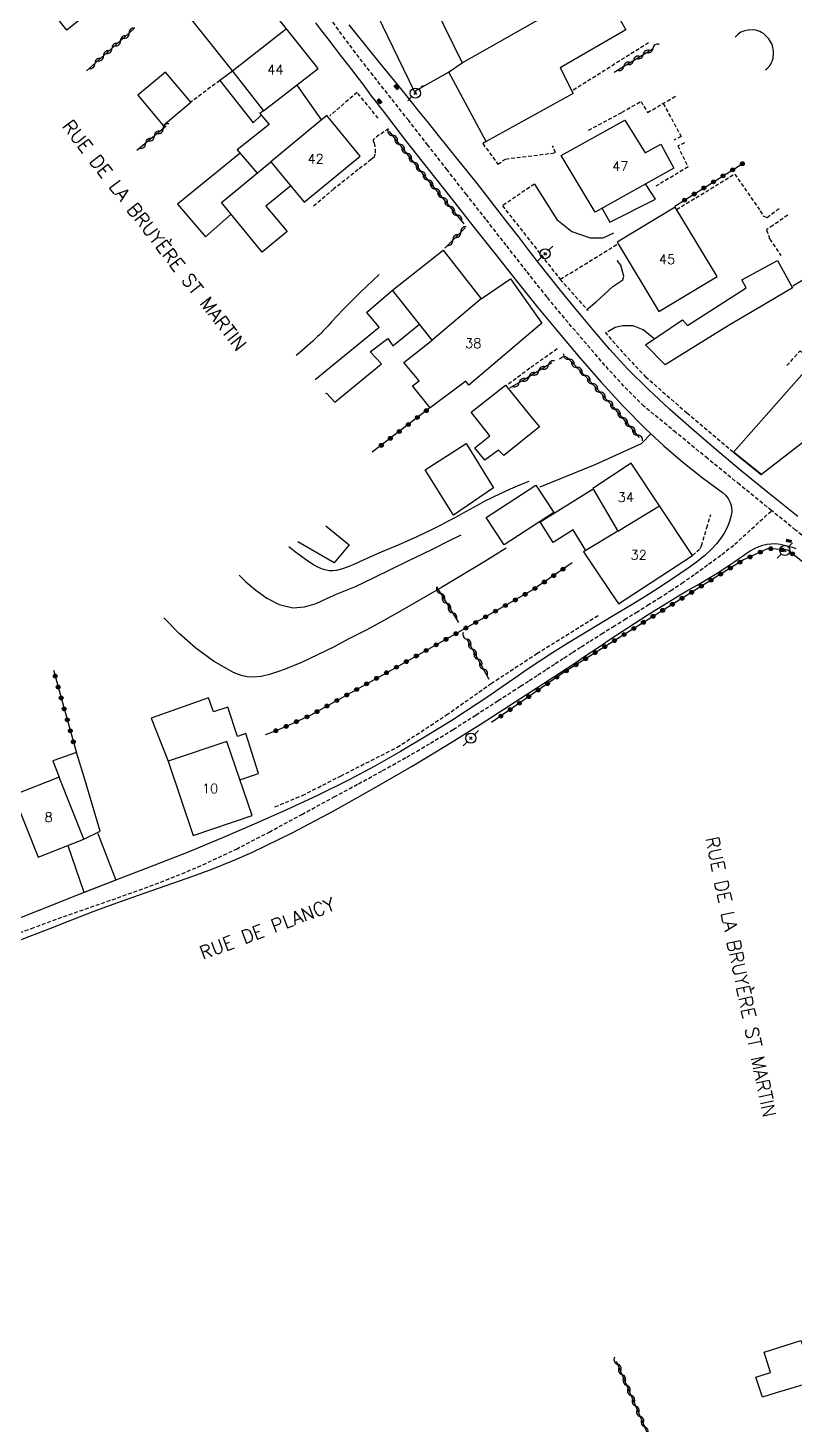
# Model space of a CAD drawing. Header units: millimetres. Extents: x 176000 to 177001, y 163000 to 164001.
# Drawn here: x 176495.6 to 176596.7, y 163298.6 to 163482.8 of the extents above; entities that cross this region are included whole.
import ezdxf
from ezdxf.enums import TextEntityAlignment as Align

# ---------------------------------------------------------------- set-up
doc = ezdxf.new("R2010")
doc.units = ezdxf.units.MM
doc.linetypes.add('DASHED', pattern=[0.75, 0.5, -0.25])
doc.layers.get('0').update_dxf_attribs({"linetype": 'CONTINUOUS'})
for name, color, linetype in [('W0001', 6, 'DASHED'), ('W0008', 7, 'CONTINUOUS'), ('W0014', 7, 'CONTINUOUS'), ('W0017', 7, 'CONTINUOUS'), ('W0101', 7, 'CONTINUOUS'), ('W0104', 1, 'CONTINUOUS'), ('W0112', 1, 'DASHED'), ('W0211', 2, 'CONTINUOUS'), ('W0214', 2, 'CONTINUOUS'), ('W0300', 7, 'CONTINUOUS'), ('W0310', 3, 'CONTINUOUS'), ('W0323', 7, 'CONTINUOUS'), ('W0401', 7, 'CONTINUOUS'), ('W0473', 7, 'CONTINUOUS'), ('W0515', 5, 'CONTINUOUS'), ('W0989', 7, 'CONTINUOUS'), ('W0991', 7, 'CONTINUOUS'), ('W1102', 7, 'CONTINUOUS')]:
    doc.layers.add(name, color=color, linetype=linetype)
doc.styles.get("Standard").update_dxf_attribs({"font": 'romans.shx', "width": 0.85})

# ---------------------------------------------------------------- blocks, each defined once
blk = doc.blocks.new('T473')
for p, q in [((-0.166667, 0.166667), (0.166667, -0.166667)), ((-0.166667, -0.166667), (0.166667, 0.166667)), ((0.500001, 0.500001), (1.000002, 1.000002)), ((-1.000002, -1.000002), (-0.500001, -0.500001))]:
    blk.add_line(p, q)
blk.add_ellipse((0, 0), major_axis=(0.471405, 0.471405), ratio=1, start_param=5.4977871438, end_param=11.780972451)
blk = doc.blocks.new('T401')
for p, q in [((-0.3, 0.3), (0, 0.3)), ((-0.3, -0.25), (-0.3, 0.3)), ((-0.3, 0.15), (0, 0.15)), ((-0.3, 0), (0, 0)), ((0, 0.3), (0, -0.25)), ((-0.3, -0.15), (0, -0.15)), ((-0.3, -0.25), (-0.3, -0.3)), ((-0.3, -0.3), (0, -0.3)), ((0, -0.3), (0, -0.25))]:
    blk.add_line(p, q)
blk = doc.blocks.new('t310o')
at = {"color": 0, "linetype": 'Continuous'}
for centre, start, end in [((-0.5, 0.38), 216.8699, 323.1304), ((0.5, -0.37), 36.8699, 143.1303)]:
    blk.add_arc(centre, 0.625, start, end, dxfattribs=at)
blk = doc.blocks.new('t323o')
at = {"color": 0, "linetype": 'Continuous'}
for radius in [0.25, 0.15]:
    blk.add_circle((0, 0), radius, dxfattribs=at)

msp = doc.modelspace()

# ---------------------------------------------------------------- linework, layer by layer
at = {"layer": 'W0001'}
for points in [[(176593.59, 163419.17), (176589.38, 163422.6), (176585.17, 163426.03), (176580.97, 163429.48), (176576.77, 163432.94), (176574.14, 163435.58), (176571.63, 163438.33), (176569.19, 163441.15), (176566.77, 163443.98), (176564, 163447.33), (176561.3, 163450.74), (176558.62, 163454.16), (176555.94, 163457.59), (176553.39, 163460.84), (176550.84, 163464.1), (176548.3, 163467.36), (176545.76, 163470.62), (176543.42, 163473.59), (176541.07, 163476.56), (176538.75, 163479.54), (176536.49, 163482.57), (176533.6, 163486.62)], [(176493.08, 163362.97), (176496.03, 163364.08), (176498.86, 163365.12), (176501.7, 163366.13), (176504.55, 163367.12), (176507.39, 163368.11), (176510.24, 163369.12), (176513.06, 163370.18), (176515.87, 163371.29), (176518.65, 163372.47), (176523.06, 163374.54), (176527.39, 163376.78), (176531.68, 163379.1), (176535.95, 163381.42), (176539.15, 163383.14), (176542.33, 163384.89), (176545.5, 163386.66), (176548.63, 163388.49), (176551.64, 163390.32), (176554.61, 163392.21), (176557.56, 163394.12), (176560.51, 163396.02), (176561.66, 163396.76), (176562.8, 163397.5), (176563.94, 163398.24), (176565.09, 163398.99), (176566.23, 163399.73), (176567.37, 163400.48), (176568.51, 163401.22), (176569.66, 163401.96), (176571.17, 163402.91), (176572.69, 163403.86), (176574.21, 163404.8), (176575.74, 163405.73), (176577.26, 163406.68), (176578.77, 163407.63), (176580.28, 163408.61), (176581.76, 163409.6), (176583.54, 163410.84), (176585.3, 163412.1), (176587.03, 163413.4), (176588.74, 163414.73), (176593.59, 163419.17)], [(176633.79, 163384.11), (176632.36, 163386.63), (176630.66, 163388.98), (176628.7, 163391.12), (176626.52, 163393.03), (176624.3, 163395.04), (176621.93, 163396.89), (176619.53, 163398.66), (176617.16, 163400.47), (176615.8, 163401.54), (176614.44, 163402.6), (176613.08, 163403.67), (176611.72, 163404.73), (176610.36, 163405.79), (176609, 163406.86), (176607.65, 163407.92), (176606.29, 163408.99), (176603.11, 163411.52), (176599.93, 163414.06), (176596.76, 163416.61), (176593.59, 163419.17)]]:
    msp.add_lwpolyline(points, dxfattribs=at)
at = {"layer": 'W0008'}
for points in [[(176587.1, 163421.6), (176587.53, 163421.21), (176587.89, 163420.75), (176588.15, 163420.23), (176588.3, 163419.67), (176588.35, 163419.01), (176588.24, 163418.36), (176588.05, 163417.74), (176587.82, 163417.15), (176587.41, 163416.32), (176586.91, 163415.53), (176586.34, 163414.8), (176585.73, 163414.11), (176584.75, 163413.19), (176583.7, 163412.37), (176582.61, 163411.6), (176581.52, 163410.85), (176579.47, 163409.46), (176577.39, 163408.13), (176575.29, 163406.83), (176573.17, 163405.56), (176571.04, 163404.3), (176568.92, 163403.03), (176566.81, 163401.74), (176564.73, 163400.42), (176563.05, 163399.32), (176561.39, 163398.2), (176559.74, 163397.07), (176558.1, 163395.93), (176556.45, 163394.8), (176554.79, 163393.67), (176553.12, 163392.57), (176551.43, 163391.49), (176548.08, 163389.43), (176544.7, 163387.42), (176541.29, 163385.48), (176537.82, 163383.63), (176533.73, 163381.59), (176529.59, 163379.67), (176525.41, 163377.82), (176521.22, 163376.01), (176516.71, 163374.14), (176512.16, 163372.35), (176507.61, 163370.6), (176503.06, 163368.83), (176497.03, 163366.45), (176491, 163364.07)], [(176493.02, 163361.93), (176495.81, 163363.03), (176498.59, 163364.12), (176501.38, 163365.21), (176504.17, 163366.28), (176506.79, 163367.25), (176509.42, 163368.19), (176512.06, 163369.1), (176514.69, 163370.02), (176517.32, 163370.96), (176519.94, 163371.94), (176522.54, 163372.97), (176525.1, 163374.09), (176530.51, 163376.7), (176535.8, 163379.52), (176541.02, 163382.48), (176546.21, 163385.49), (176550.78, 163388.23), (176555.31, 163391.07), (176559.8, 163393.96), (176564.28, 163396.85), (176565.9, 163397.91), (176567.51, 163398.97), (176569.12, 163400.05), (176570.73, 163401.13), (176572.33, 163402.2), (176573.94, 163403.27), (176575.56, 163404.33), (176577.19, 163405.37), (176578.49, 163406.19), (176579.81, 163406.99), (176581.12, 163407.78), (176582.44, 163408.57), (176583.77, 163409.36), (176585.09, 163410.15), (176586.4, 163410.94), (176587.71, 163411.75), (176588.23, 163412.09), (176588.74, 163412.45), (176589.24, 163412.81), (176589.74, 163413.18), (176590.25, 163413.53), (176590.78, 163413.87), (176591.33, 163414.17), (176591.9, 163414.42), (176592.42, 163414.6), (176592.96, 163414.73), (176593.5, 163414.81), (176594.05, 163414.83), (176594.4, 163414.81), (176594.74, 163414.74), (176595.07, 163414.65), (176595.41, 163414.57), (176595.58, 163414.53), (176595.76, 163414.49), (176595.94, 163414.45), (176596.12, 163414.4), (176596.29, 163414.36), (176596.46, 163414.31), (176596.63, 163414.25), (176596.8, 163414.17)]]:
    msp.add_lwpolyline(points, dxfattribs=at)
at = {"layer": 'W0014'}
for points in [[(176533.47, 163483.52), (176534.29, 163482.44), (176535.11, 163481.38), (176535.93, 163480.31), (176536.75, 163479.25), (176537.57, 163478.18), (176538.39, 163477.11), (176538.89, 163476.45), (176539.39, 163475.79), (176539.89, 163475.13), (176540.38, 163474.47), (176540.88, 163473.8), (176541.38, 163473.15), (176541.89, 163472.49), (176542.39, 163471.83), (176545.36, 163468), (176548.35, 163464.18), (176551.36, 163460.37), (176554.37, 163456.57), (176557.15, 163453.05), (176559.92, 163449.52), (176562.72, 163446.01), (176565.58, 163442.56), (176568.33, 163439.33), (176571.11, 163436.11), (176573.97, 163432.97), (176576.97, 163429.95), (176579.39, 163427.72), (176581.88, 163425.58), (176584.46, 163423.53), (176587.11, 163421.58)], [(176597.05, 163418.38), (176593.3, 163421.37), (176589.58, 163424.4), (176585.92, 163427.5), (176583.02, 163430.02), (176580.15, 163432.56), (176577.34, 163435.17), (176574.61, 163437.88), (176572.27, 163440.42), (176570.03, 163443.04), (176567.84, 163445.71), (176565.66, 163448.38), (176564.28, 163450.09), (176562.91, 163451.82), (176561.56, 163453.56), (176560.22, 163455.3), (176558.88, 163457.04), (176557.53, 163458.79), (176556.18, 163460.53), (176554.82, 163462.26), (176553.55, 163463.86), (176552.26, 163465.47), (176550.98, 163467.07), (176549.69, 163468.66), (176548.4, 163470.26), (176547.11, 163471.86), (176545.82, 163473.46), (176544.54, 163475.06), (176542.33, 163477.78), (176540.1, 163480.49), (176537.91, 163483.22)]]:
    msp.add_lwpolyline(points, dxfattribs=at)
at = {"layer": 'W0017'}
for points in [[(176562.33, 163462.23), (176565.27, 163457.55), (176567.25, 163455.98), (176569.66, 163455.13), (176571.4, 163455.16), (176572.81, 163455.79)], [(176569.22, 163445.66), (176570.49, 163446.69), (176572.66, 163448.72), (176574, 163449.61), (176574.14, 163450.07), (176573.74, 163451.55), (176573.26, 163452.15)], [(176578.07, 163441.85), (176576.67, 163443), (176575.33, 163443.52), (176573.94, 163443.55), (176572.99, 163443.31), (176572.01, 163442.73)], [(176563.09, 163422.31), (176570.34, 163425.24), (176576.44, 163428.02), (176577.71, 163429.33)], [(176504.77, 163376.6), (176507.17, 163370.44), (176503.01, 163368.8), (176500.89, 163374.98)]]:
    msp.add_lwpolyline(points, dxfattribs=at)
at = {"layer": 'W0101'}
for points in [[(176499.09, 163501.64), (176508.96, 163489.23), (176500.72, 163482.55), (176496.43, 163487.98)], [(176550.2, 163494.15), (176557.37, 163497.68), (176559.4, 163493.46), (176547.98, 163488.12), (176552.8, 163478.23)], [(176525.26, 163488.26), (176522.95, 163486.45), (176519.6, 163490.75), (176514.7, 163486.98), (176522.52, 163477.12)], [(176529.67, 163482.72), (176525.26, 163488.26)], [(176546.51, 163474.44), (176539.54, 163488.91)], [(176533.84, 163477.47), (176529.67, 163482.72)], [(176522.52, 163477.12), (176526.64, 163471.91), (176533.84, 163477.47)], [(176551.03, 163477.01), (176552.8, 163478.23)], [(176551.04, 163477), (176546.51, 163474.44)], [(176555.31, 163447.09), (176559.18, 163449.75)], [(176559.18, 163449.75), (176563.33, 163443.88)], [(176555.34, 163447.14), (176548.84, 163441.64)], [(176563.33, 163443.88), (176553.7, 163435.73), (176553.29, 163436.23), (176548.58, 163432.73), (176546.28, 163435.61), (176547.13, 163436.3), (176545.11, 163438.71), (176548.84, 163441.64)], [(176588.59, 163426.89), (176597.9, 163437.43), (176601.4, 163434.79), (176602.04, 163435.45), (176611.42, 163428.93), (176606.98, 163422.19), (176597.93, 163428.31), (176592.27, 163423.92)], [(176592.27, 163423.92), (176588.59, 163426.89)], [(176575.08, 163425.42), (176570.05, 163422.07), (176573.31, 163416.47)], [(176578.81, 163419.8), (176575.08, 163425.42)], [(176573.42, 163406.87), (176583.16, 163413.23), (176578.81, 163419.8)], [(176573.31, 163416.47), (176568.8, 163413.72), (176573.42, 163406.87)], [(176525.11, 163378.95), (176521.79, 163388.74), (176514.06, 163386.12)], [(176514.06, 163386.12), (176517.37, 163376.33)], [(176517.37, 163376.33), (176525.11, 163378.95)]]:
    msp.add_lwpolyline(points, dxfattribs=at)
for points in [[(176534.99, 163471.26), (176527.61, 163465.19), (176531.99, 163459.86), (176539.37, 163465.93)], [(176570.36, 163458.52), (176565.88, 163466.02), (176574.26, 163470.68), (176576.93, 163466.35), (176578.98, 163467.51), (176580.7, 163464.35)], [(176573.24, 163454.58), (176578.75, 163445.43), (176586.4, 163450.05), (176580.88, 163459.19)], [(176493.68, 163381.64), (176496.93, 163373.46), (176502.93, 163375.85), (176499.68, 163384.02)]]:
    msp.add_lwpolyline(points, close=True, dxfattribs=at)
at = {"layer": 'W0104'}
for points in [[(176552.8, 163478.23), (176562.42, 163483.67), (176571.41, 163487.85), (176574.4, 163482.57), (176565.73, 163477.56), (176567.45, 163474.2), (176555.99, 163467.84), (176551.04, 163477)], [(176552.8, 163478.23), (176562.42, 163483.67), (176571.41, 163487.85), (176574.4, 163482.57), (176565.73, 163477.56), (176567.45, 163474.2), (176555.99, 163467.84), (176551.04, 163477)], [(176522.52, 163477.12), (176520.86, 163475.9), (176525.26, 163470.32), (176526.33, 163471.33)], [(176551.03, 163477.01), (176552.8, 163478.23)], [(176531.02, 163475.29), (176534.28, 163470.68)], [(176526.64, 163471.91), (176526.16, 163471.56), (176527.39, 163470.1), (176523.16, 163466.77), (176525.79, 163463.69)], [(176523.57, 163466.29), (176515.31, 163459.59), (176518.96, 163455.27), (176522.35, 163458.25)], [(176530.21, 163462.02), (176526.95, 163459.31), (176529.74, 163455.96), (176526.43, 163453.24), (176521.09, 163459.79), (176527.61, 163465.19)], [(176571.26, 163459.02), (176572.26, 163457.23), (176578.28, 163460.24), (176576.98, 163462.25)], [(176548.84, 163441.64), (176543.65, 163448.25), (176550.3, 163453.51), (176555.31, 163447.09)], [(176540.21, 163445.32), (176543.65, 163448.25)], [(176540.21, 163445.32), (176541.89, 163443.33), (176533.43, 163436.42)], [(176534.85, 163434.62), (176534.93, 163434.68), (176536.04, 163433.46), (176542.17, 163438.51), (176540.68, 163440.1), (176543.03, 163441.89), (176543.68, 163440.91), (176547.18, 163443.75)], [(176588.59, 163426.89), (176592.27, 163423.91)], [(176569.12, 163413.92), (176567.43, 163416.63), (176564.82, 163414.96), (176563.11, 163417.68), (176570.06, 163422.05)], [(176534.82, 163417.15), (176537.9, 163414.65), (176535.95, 163412.28), (176531.14, 163415.06)], [(176523.5, 163383.68), (176525.95, 163384.5), (176524.28, 163389.76), (176523.22, 163389.38), (176521.92, 163393.27), (176520.03, 163392.62), (176519.39, 163394.48), (176511.82, 163391.78), (176514.06, 163386.12)], [(176502.93, 163375.85), (176505.08, 163376.91), (176503.01, 163384.02), (176501.97, 163387.28), (176498.84, 163386.19), (176499.68, 163384.02)]]:
    msp.add_lwpolyline(points, dxfattribs=at)
for points in [[(176513.4, 163469.98), (176517.03, 163473.02), (176513.7, 163476.99), (176510.07, 163473.95)], [(176576.96, 163441.04), (176581.84, 163444.33), (176582.53, 163443.59), (176590.26, 163448.53), (176589.67, 163449.61), (176594.38, 163452.16), (176596.34, 163448.53), (176591.83, 163445.87), (176591.84, 163445.89), (176588.01, 163443.61), (176579.55, 163438.41)], [(176558.52, 163435.71), (176562.03, 163431.38), (176562.02, 163431.38), (176563.02, 163430.24), (176558.32, 163426.43), (176557.6, 163427.15), (176555.8, 163425.83), (176554.46, 163427.47), (176556.46, 163429.02), (176554.01, 163432.14)], [(176553.33, 163428.01), (176556.93, 163422.17), (176551.68, 163418.57), (176547.94, 163424.54)], [(176564.9, 163418.93), (176558.35, 163414.64), (176555.99, 163418.25), (176562.54, 163422.54)], [(176608.76, 163307.14), (176594.18, 163302.83), (176592.41, 163302.24), (176591.53, 163304.91), (176593.46, 163305.49), (176593.45, 163305.49), (176592.6, 163308.18), (176597.47, 163309.71), (176598.33, 163307.51), (176600.78, 163308.3), (176599.98, 163311.07), (176607.07, 163313.02)]]:
    msp.add_lwpolyline(points, close=True, dxfattribs=at)
at = {"layer": 'W0112'}
for points in [[(176577.39, 163480.87), (176567.29, 163474.51)], [(176520.86, 163475.9), (176517.03, 163473.02)], [(176541.75, 163470.91), (176538.96, 163474.32), (176535.35, 163471.23)], [(176569.46, 163469.34), (176573.88, 163471.7), (176576.39, 163473.14), (176577.24, 163471.67), (176581.11, 163473.93)], [(176579.32, 163472.88), (176581.67, 163468.49), (176580.72, 163468.04)], [(176543.11, 163469.53), (176541.88, 163468.71), (176541.31, 163468.27), (176541.08, 163468.05), (176541.07, 163467.94), (176541.21, 163467.62), (176541.35, 163466.82), (176541.32, 163466.19), (176541.19, 163465.79), (176540.83, 163465.46), (176539.11, 163464.15), (176535.9, 163461.59), (176533.04, 163459.15)], [(176555.99, 163467.84), (176555.52, 163467.57), (176557.53, 163464.86), (176558.52, 163465.54), (176565.13, 163466.37), (176564.73, 163467.29)], [(176582.12, 163467.67), (176581.23, 163467.27), (176582.58, 163464.49), (176578.35, 163461.96)], [(176581.07, 163458.88), (176588.74, 163463.56), (176592.1, 163458.71), (176592.53, 163457.99), (176593, 163457.83), (176594.67, 163459.09)], [(176562.33, 163462.23), (176558.12, 163459.38), (176565.73, 163449.68), (176573.21, 163454.26)], [(176595.72, 163458.14), (176593.78, 163456.77), (176592.92, 163456.21), (176593.35, 163454.98), (176594.82, 163452.81)], [(176565.72, 163449.67), (176569.41, 163445.55)], [(176571.64, 163442.69), (176574.13, 163439.85), (176576.98, 163436.83), (176582.42, 163432.07), (176588.47, 163426.97)], [(176565.33, 163440.5), (176561.73, 163437.94), (176558.63, 163435.64)], [(176595.62, 163438.29), (176597.36, 163440.26), (176604.04, 163435.39), (176608.32, 163433.08), (176609.64, 163433.46), (176617.23, 163428.38)], [(176583.18, 163413.25), (176584.16, 163414.16), (176584.37, 163414.54), (176585.05, 163416.92), (176585.57, 163418.65)], [(176528.13, 163380.11), (176531.76, 163381.61), (176536.79, 163384.17), (176544.25, 163387.96), (176550.74, 163392.22), (176556.62, 163396.37), (176556.63, 163396.37), (176562.66, 163400.31), (176570.85, 163405.43)]]:
    msp.add_lwpolyline(points, dxfattribs=at)
at = {"layer": 'W0211'}
msp.add_lwpolyline([(176561.61, 163423.02), (176560.37, 163422.52), (176559.14, 163421.99), (176557.91, 163421.43), (176556.7, 163420.86), (176555.73, 163420.37), (176554.77, 163419.86), (176553.82, 163419.34), (176552.87, 163418.81), (176551.92, 163418.28), (176550.97, 163417.76), (176550.01, 163417.25), (176549.03, 163416.76), (176546.76, 163415.69), (176544.45, 163414.67), (176542.14, 163413.68), (176539.83, 163412.68), (176539.18, 163412.38), (176538.53, 163412.08), (176537.87, 163411.79), (176537.18, 163411.55), (176536.72, 163411.41), (176536.25, 163411.29), (176535.77, 163411.21), (176535.27, 163411.23), (176534.55, 163411.39), (176533.87, 163411.68), (176533.23, 163412.04), (176532.62, 163412.42), (176530.84, 163413.67), (176529.97, 163414.39)], dxfattribs=at)
at = {"layer": 'W0214'}
msp.add_lwpolyline([(176558.62, 163414.21), (176555.79, 163412.46), (176552.94, 163410.73), (176550.07, 163409.02), (176547.19, 163407.35), (176544.89, 163406.03), (176542.58, 163404.73), (176540.25, 163403.47), (176537.89, 163402.24), (176535.83, 163401.18), (176533.76, 163400.13), (176531.65, 163399.14), (176529.49, 163398.28), (176528.46, 163397.91), (176527.41, 163397.55), (176526.33, 163397.29), (176525.21, 163397.2), (176524.53, 163397.25), (176523.85, 163397.39), (176523.21, 163397.6), (176522.58, 163397.88), (176520.05, 163399.32), (176517.69, 163401.04), (176515.51, 163402.96), (176513.48, 163405.03)], dxfattribs=at)
at = {"layer": 'W0300'}
for points in [[(176541.87, 163450.29), (176541.04, 163449.53), (176540.23, 163448.76), (176539.42, 163447.98), (176538.62, 163447.19), (176537.86, 163446.42), (176537.1, 163445.63), (176536.35, 163444.84), (176535.59, 163444.05), (176535.36, 163443.81), (176535.14, 163443.56), (176534.91, 163443.32), (176534.68, 163443.07), (176534.45, 163442.83), (176534.22, 163442.59), (176533.99, 163442.35), (176533.75, 163442.12), (176533.11, 163441.52), (176532.45, 163440.93), (176531.78, 163440.35), (176531.1, 163439.78), (176530.91, 163439.62)], [(176523.4, 163410.66), (176524.28, 163409.77), (176525.62, 163408.66), (176527.07, 163407.62), (176528.69, 163406.8), (176530.47, 163406.37), (176532.05, 163406.46), (176533.56, 163406.94), (176534.97, 163407.59), (176536.32, 163408.18), (176538.74, 163409.18), (176541.11, 163410.29), (176543.46, 163411.44), (176545.8, 163412.58), (176547.53, 163413.42), (176549.25, 163414.27), (176550.96, 163415.13), (176552.67, 163415.99)]]:
    msp.add_lwpolyline(points, dxfattribs=at)
at = {"layer": 'W0310'}
for points in [[(176509.54, 163482.7), (176503.28, 163477.15)], [(176572.85, 163476.98), (176577.98, 163480.13)], [(176513.78, 163469.86), (176509.94, 163466.65)], [(176553.09, 163456.98), (176547.7, 163463.52), (176543.23, 163469.18)], [(176550.51, 163453.79), (176551.78, 163455.04), (176553.22, 163456.48)], [(176602.35, 163452.38), (176596.39, 163448.75)], [(176564.61, 163438.65), (176561.11, 163436.5), (176559.03, 163435.3)], [(176576.2, 163428.8), (176572.76, 163432.83), (176569, 163437.01), (176566.67, 163439.36), (176566.38, 163439.49), (176566.05, 163439.41), (176565.79, 163439.23), (176565.59, 163439.13)], [(176549.43, 163409.12), (176552.32, 163404.41)], [(176553.38, 163402.32), (176556.34, 163396.96)], [(176643.95, 163293.58), (176613.88, 163284.34), (176591.37, 163277.71), (176586.16, 163276.24), (176584.76, 163276.03), (176583.44, 163278.1), (176581.29, 163285.26), (176578.8, 163293.63), (176576.83, 163298.44), (176573.14, 163306.96)]]:
    msp.add_lwpolyline(points, dxfattribs=at)
at = {"layer": 'W0323'}
for points in [[(176580.85, 163459.32), (176589.94, 163465.05)], [(176548.49, 163432.67), (176540.96, 163426.87)], [(176627, 163378.54), (176629.57, 163380.58), (176631.32, 163382.09), (176630.68, 163383.24), (176628.42, 163386.81), (176622.92, 163392.09), (176611.61, 163401.27), (176599, 163411.38), (176595.73, 163413.94), (176593.16, 163414.18), (176589.89, 163412.66), (176578.81, 163405.75), (176565.97, 163397.68), (176556.67, 163391.21)], [(176567.33, 163412.28), (176562.12, 163408.71), (176553.12, 163403.58), (176543.39, 163398.1), (176532.86, 163392.21), (176529.42, 163390.62), (176527.46, 163389.81), (176526.84, 163389.59)], [(176498.94, 163398.15), (176501.96, 163387.23)]]:
    msp.add_lwpolyline(points, dxfattribs=at)
at = {"layer": 'W0515'}
for points in [[(176589.55, 163482.26), (176589.18, 163482.01), (176588.86, 163481.69), (176588.79, 163481.59)], [(176592.8, 163477.29), (176592.98, 163477.45), (176593.28, 163477.76), (176593.4, 163477.91), (176593.51, 163478.07), (176593.6, 163478.25), (176593.68, 163478.43), (176593.72, 163478.56), (176593.76, 163478.7), (176593.79, 163478.85), (176593.81, 163478.99), (176593.82, 163479.13), (176593.84, 163479.27), (176593.84, 163479.42), (176593.85, 163479.56), (176593.84, 163479.8), (176593.82, 163480.04), (176593.78, 163480.27), (176593.71, 163480.51), (176593.62, 163480.74), (176593.5, 163480.96), (176593.37, 163481.17), (176593.22, 163481.37), (176593.07, 163481.57), (176592.9, 163481.75), (176592.71, 163481.92), (176592.51, 163482.08), (176592.28, 163482.22), (176592.04, 163482.35), (176591.78, 163482.45), (176591.51, 163482.52), (176591.02, 163482.56), (176590.52, 163482.54), (176590.02, 163482.45), (176589.55, 163482.26)]]:
    msp.add_lwpolyline(points, dxfattribs=at)
at = {"layer": 'W1102'}
for points in [[(176529.67, 163482.72), (176522.52, 163477.12)], [(176573.31, 163416.47), (176578.81, 163419.8)]]:
    msp.add_lwpolyline(points, dxfattribs=at)

# ---------------------------------------------------------------- block references
at = {"layer": 'W0310'}
for p, rotation in [((176508.9, 163482.13), 221.526606943246), ((176506.65, 163480.14), 221.526606943246), ((176507.78, 163481.13), 221.526606943246), ((176577.96, 163480.12), 31.5082056112482), ((176504.41, 163478.15), 221.526606943246), ((176505.53, 163479.14), 221.526606943246), ((176575.4, 163478.55), 31.5082056112482), ((176576.68, 163479.33), 31.5082056112482), ((176574.13, 163477.76), 31.5082056112482), ((176513.39, 163469.54), 219.9382042987295), ((176511.09, 163467.61), 219.9382042987295), ((176512.24, 163468.57), 219.9382042987295), ((176543.65, 163468.64), 128.2921345353836), ((176544.58, 163467.47), 128.2921345353836), ((176545.51, 163466.29), 128.2921345353836), ((176546.44, 163465.11), 128.2921345353836), ((176547.37, 163463.93), 128.2921345353836), ((176548.32, 163462.77), 129.5000818842858), ((176549.27, 163461.61), 129.5000818842858), ((176550.23, 163460.45), 129.5000818842858), ((176551.18, 163459.3), 129.5000818842858), ((176552.13, 163458.14), 129.5000818842858), ((176552.64, 163455.9), 44.96010043839039), ((176551.58, 163454.84), 44.68219782617371), ((176564.18, 163438.38), 211.5590966673624), ((176566.88, 163439.14), 134.8160852257516), ((176567.94, 163438.07), 134.8160852257516), ((176560.33, 163436.05), 209.9935670439183), ((176561.62, 163436.81), 211.5590966673624), ((176562.9, 163437.6), 211.5590966673624), ((176569, 163437.01), 132.0091718637637), ((176570, 163435.89), 132.0091718637637), ((176571.01, 163434.78), 132.0091718637637), ((176572.01, 163433.67), 132.0091718637637), ((176573.01, 163432.54), 130.4651334976662), ((176573.98, 163431.4), 130.4651334976662), ((176574.95, 163430.26), 130.4651334976662), ((176575.93, 163429.12), 130.4651334976662), ((176549.97, 163408.24), 301.4954267584222), ((176550.75, 163406.96), 301.4954267584222), ((176551.53, 163405.69), 301.4954267584222), ((176553.44, 163402.21), 298.9419388991113), ((176554.16, 163400.9), 298.9419388991113), ((176554.89, 163399.58), 298.9419388991113), ((176555.62, 163398.27), 298.9419388991113), ((176573.3, 163306.6), 113.3824664597294), ((176573.89, 163305.22), 113.3824664597294), ((176574.49, 163303.85), 113.3824664597294), ((176575.08, 163302.47), 113.3824664597294), ((176575.68, 163301.09), 113.3824664597294), ((176576.27, 163299.71), 113.3824664597294), ((176576.87, 163298.34), 112.3681492395146)]:
    msp.add_blockref('t310o', p, dxfattribs=dict(at, rotation=rotation))
at = {"layer": 'W0323'}
for p, rotation in [((176588.47, 163464.12), 32.21962982771601), ((176589.74, 163464.92), 32.21962982771601), ((176585.93, 163462.52), 32.21962982771601), ((176587.2, 163463.32), 32.21962982771601), ((176582.12, 163460.12), 32.21962982771601), ((176583.39, 163460.92), 32.21962982771601), ((176584.66, 163461.72), 32.21962982771601), ((176546.9, 163431.44), 217.6237459788049), ((176548.09, 163432.36), 217.6237459788049), ((176544.53, 163429.61), 217.6237459788049), ((176545.72, 163430.53), 217.6237459788049), ((176542.15, 163427.78), 217.6237459788049), ((176543.34, 163428.7), 217.6237459788049), ((176593.5, 163414.15), 174.5428678432568), ((176589.43, 163412.37), 211.9324080199434), ((176590.75, 163413.06), 204.9764820060145), ((176592.11, 163413.7), 204.9764820060145), ((176595, 163414.01), 174.5428678432568), ((176596.33, 163413.47), 142.0220209801655), ((176564.88, 163410.6), 214.450541739797), ((176566.11, 163411.45), 214.450541739797), ((176586.88, 163410.78), 211.9324080199434), ((176588.15, 163411.58), 211.9324080199434), ((176562.4, 163408.9), 214.450541739797), ((176563.64, 163409.75), 214.450541739797), ((176584.33, 163409.2), 211.9324080199434), ((176585.61, 163409.99), 211.9324080199434), ((176559.81, 163407.39), 209.6886626036512), ((176561.12, 163408.13), 209.6886626036512), ((176580.52, 163406.82), 211.9324080199434), ((176581.79, 163407.61), 211.9324080199434), ((176583.06, 163408.4), 211.9324080199434), ((176555.9, 163405.16), 209.6886626036512), ((176557.21, 163405.91), 209.6886626036512), ((176558.51, 163406.65), 209.6886626036512), ((176577.97, 163405.23), 212.1648192683016), ((176579.24, 163406.02), 211.9324080199434), ((176553.3, 163403.68), 209.6886626036512), ((176554.6, 163404.42), 209.6886626036512), ((176575.43, 163403.63), 212.1648192683016), ((176576.7, 163404.43), 212.1648192683016), ((176549.38, 163401.47), 209.3845912809328), ((176550.68, 163402.2), 209.3845912809328), ((176551.99, 163402.94), 209.3845912809328), ((176571.62, 163401.23), 212.1648192683016), ((176572.89, 163402.03), 212.1648192683016), ((176574.16, 163402.83), 212.1648192683016), ((176546.76, 163400), 209.3845912809328), ((176548.07, 163400.73), 209.3845912809328), ((176569.08, 163399.64), 212.1648192683016), ((176570.35, 163400.44), 212.1648192683016), ((176542.84, 163397.79), 209.2188251644554), ((176544.15, 163398.52), 209.3845912809328), ((176545.46, 163399.26), 209.3845912809328), ((176566.54, 163398.04), 212.1648192683016), ((176567.81, 163398.84), 212.1648192683016), ((176499.16, 163397.35), 285.4495814983689), ((176499.56, 163395.9), 285.4495814983689), ((176540.22, 163396.32), 209.2188251644554), ((176541.53, 163397.06), 209.2188251644554), ((176564.06, 163396.35), 214.8154607968633), ((176565.29, 163397.21), 214.8154607968633), ((176499.96, 163394.46), 285.4495814983689), ((176536.29, 163394.13), 209.2188251644554), ((176537.6, 163394.86), 209.2188251644554), ((176538.91, 163395.59), 209.2188251644554), ((176560.37, 163393.78), 214.8154607968633), ((176561.6, 163394.64), 214.8154607968633), ((176562.83, 163395.5), 214.8154607968633), ((176500.36, 163393.01), 285.4495814983689), ((176532.35, 163391.97), 204.7128648671161), ((176533.68, 163392.66), 209.2188251644554), ((176534.99, 163393.4), 209.2188251644554), ((176557.91, 163392.07), 214.8154607968633), ((176559.14, 163392.93), 214.8154607968633), ((176500.76, 163391.57), 285.4495814983689), ((176528.24, 163390.14), 202.4536099790251), ((176529.62, 163390.72), 204.7128648671161), ((176530.98, 163391.34), 204.7128648671161), ((176501.16, 163390.12), 285.4495814983689), ((176501.56, 163388.67), 285.4495814983689)]:
    msp.add_blockref('t323o', p, dxfattribs=dict(at, rotation=rotation))
at = {"layer": 'W0401'}
for p, rotation in [((176544.26, 163475.15), 38.72325570785438), ((176541.79, 163473.04), 217.3129359362298), ((176595.82, 163415.03), 257.911354966543)]:
    msp.add_blockref('T401', p, dxfattribs=dict(at, rotation=rotation))
at = {"layer": 'W0473'}
for p in [(176546.64, 163474.22), (176563.74, 163453.05), (176595.35, 163413.92), (176553.96, 163389.17)]:
    msp.add_blockref('T473', p, dxfattribs=at)

# ---------------------------------------------------------------- texts
at = {"layer": 'W0989'}
for s, rotation, p in [('RUE DE LA BRUYÈRE ST MARTIN  ', 307.8144, (176500, 163469.83)), ('RUE DE LA BRUYÈRE ST MARTIN  ', 281.6955, (176584.86, 163375.97)), ('RUE DE PLANCY', 20.5956, (176518.61, 163359.94))]:
    msp.add_text(s, height=1.75, rotation=rotation, dxfattribs=at).set_placement(p)
at = {"layer": 'W0991'}
for s, p in [('44', (176528.2, 163477.32)), ('42', (176533.49, 163465.56)), ('47', (176573.65, 163464.6)), ('45', (176579.82, 163452.31)), ('38', (176554.27, 163441.24)), ('34', (176574.38, 163420.94)), ('32', (176576.08, 163413.33)), ('10', (176519.58, 163382.53)), ('8', (176498.3, 163378.74))]:
    msp.add_text(s, height=1.25, dxfattribs=at).set_placement(p, align=Align.MIDDLE_CENTER)

doc.saveas('drawing.dxf')
